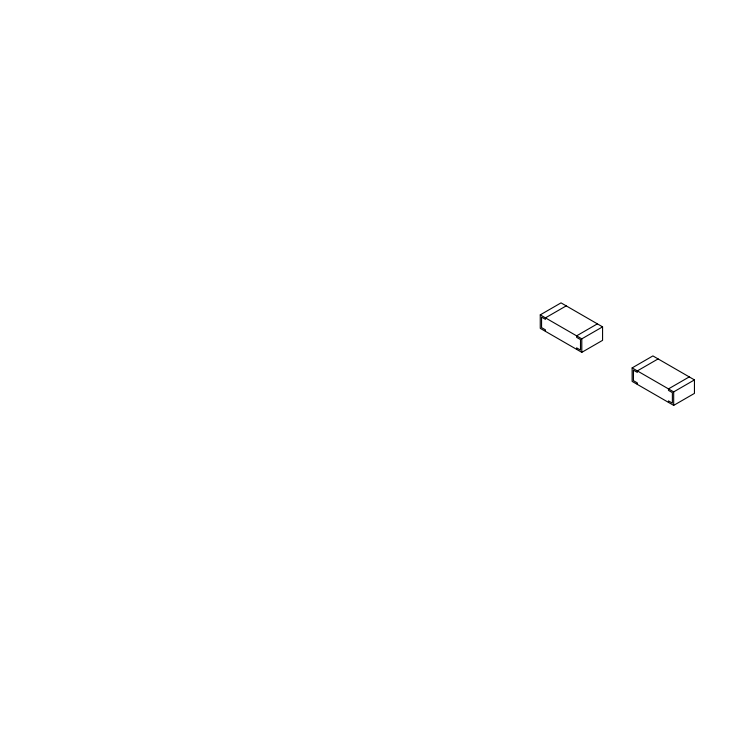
<?xml version="1.0" encoding="UTF-8"?>
<svg xmlns="http://www.w3.org/2000/svg" width="731" height="731" viewBox="0 0 731 731"><rect width="100%" height="100%" fill="white"/><g stroke="black" fill="none" stroke-linecap="round" stroke-linejoin="round"><path stroke-width="1.1" d="M540.255 314.86L561.033 302.872L602.572 326.858L602.572 340.344L581.803 352.342L540.255 328.356L540.255 314.86L581.803 338.846L602.572 326.858M566.223 305.869L545.454 317.857L545.454 319.356L541.561 317.108L541.561 327.607L545.454 329.855L545.454 331.353M597.382 323.86L576.613 335.849L576.613 337.347L580.505 339.595L580.505 350.094L576.613 347.846L576.613 349.345M632.132 367.903L652.902 355.915L694.45 379.901L694.45 393.388L673.68 405.385L632.132 381.399L632.132 367.903L673.68 391.889L694.45 379.901M658.101 358.912L637.331 370.9L637.331 372.408L633.43 370.151L633.43 380.65L637.331 382.898L637.331 384.396M689.26 376.904L668.481 388.892L668.481 390.391L672.383 392.638L672.383 403.137L668.481 400.89L668.481 402.388M673.68 391.889L673.68 405.385M581.803 338.846L581.803 352.342"/></g></svg>
